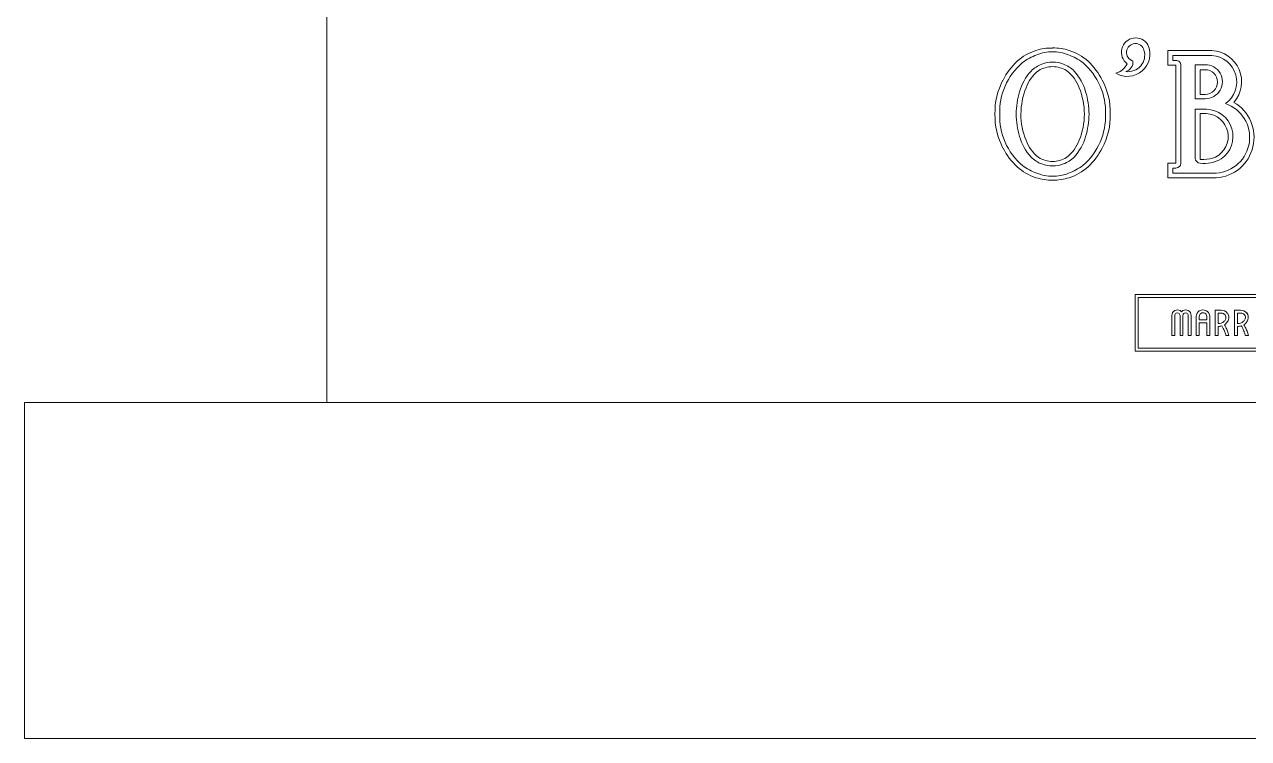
# Model space of a CAD drawing. Header units: inches. Extents: x -39 to 39, y -10 to 72.5.
# Drawn here: x -39 to -2.57, y -10 to 11.26 of the extents above; entities that cross this region are included whole.
import ezdxf

# ---------------------------------------------------------------- set-up
doc = ezdxf.new("R2010")
doc.units = ezdxf.units.IN
doc.header["$MEASUREMENT"] = 0
doc.layers.add('1', color=7, linetype='Continuous')

msp = doc.modelspace()

# ---------------------------------------------------------------- linework, layer by layer
at = {"color": 7, "linetype": 'Continuous', "lineweight": 5}
for p, q in [((-30, 28.5), (-30, 0)), ((-3.656, 10.481), (-4.965, 10.481)), ((-4.965, 10.481), (-4.965, 10.041)), ((-3.656, 10.334), (-4.818, 10.334)), ((-4.818, 10.334), (-4.818, 10.188)), ((-4.965, 10.041), (-4.727, 10.041)), ((-4.818, 10.188), (-4.727, 10.188)), ((-4.727, 10.041), (-4.727, 7.129)), ((-4.58, 10.041), (-4.58, 7.129)), ((-3.859, 10.058), (-4.156, 10.058)), ((-4.156, 10.058), (-4.156, 9.047)), ((-3.859, 9.911), (-4.006, 9.911)), ((-4.006, 9.911), (-4.006, 9.172)), ((-4.006, 9.172), (-3.859, 9.172)), ((-4.156, 9.047), (-3.859, 9.047)), ((-3.824, 8.731), (-4.156, 8.731)), ((-4.156, 8.731), (-4.156, 7.275)), ((-3.824, 8.602), (-4.006, 8.602)), ((-4.006, 8.602), (-4.006, 7.241)), ((-4.727, 7.129), (-4.965, 7.129)), ((-4.965, 7.129), (-4.965, 6.688)), ((-4.727, 6.981), (-4.818, 6.981)), ((-4.818, 6.981), (-4.818, 6.834)), ((-4.006, 7.241), (-3.897, 7.241)), ((-4.965, 6.688), (-3.53, 6.688)), ((-4.818, 6.834), (-3.53, 6.834)), ((-5.942, 3.219), (5.942, 3.219)), ((-5.942, 1.531), (-5.942, 3.219)), ((-5.848, 3.125), (5.848, 3.125)), ((-5.848, 3.125), (-5.848, 1.625)), ((-4.848, 2), (-4.848, 2.59)), ((-4.762, 2), (-4.762, 2.59)), ((-4.606, 2.59), (-4.606, 2)), ((-4.52, 2.59), (-4.52, 2)), ((-4.364, 2), (-4.364, 2.59)), ((-4.278, 2.59), (-4.278, 2)), ((-4.122, 2), (-4.122, 2.569)), ((-4.036, 2.463), (-4.036, 2.566)), ((-3.81, 2.566), (-3.81, 2.463)), ((-3.724, 2.569), (-3.724, 2)), ((-3.562, 2), (-3.562, 2.75)), ((-3.562, 2.75), (-3.382, 2.75)), ((-3.38, 2.664), (-3.475, 2.664)), ((-3.475, 2.664), (-3.475, 2.354)), ((-2.983, 2), (-2.983, 2.75)), ((-2.983, 2.75), (-2.803, 2.75)), ((-2.802, 2.664), (-2.897, 2.664)), ((-2.897, 2.664), (-2.897, 2.354)), ((-3.81, 2.463), (-4.036, 2.463)), ((-4.036, 2), (-4.036, 2.377)), ((-4.036, 2.377), (-3.81, 2.377)), ((-3.81, 2.377), (-3.81, 2)), ((-3.475, 2), (-3.475, 2.268)), ((-2.897, 2), (-2.897, 2.268)), ((-4.848, 2), (-4.762, 2)), ((-4.606, 2), (-4.52, 2)), ((-4.364, 2), (-4.278, 2)), ((-4.122, 2), (-4.036, 2)), ((-3.81, 2), (-3.724, 2)), ((-3.562, 2), (-3.475, 2)), ((-3.241, 2), (-3.152, 2)), ((-2.983, 2), (-2.897, 2)), ((-2.662, 2), (-2.573, 2)), ((5.942, 1.531), (-5.942, 1.531)), ((5.848, 1.625), (-5.848, 1.625)), ((-30, 0), (30, 0))]:
    msp.add_line(p, q, dxfattribs=at)
for centre, radius, start, end in [((-6.172, 10.38), 0.669, 238.9168, 24.0239), ((-5.925, 10.43), 0.427, 31.4652, 233.2686), ((-5.935, 10.424), 0.263, 14.4058, 253.5691), ((-8.372, 8.927), 1.643, 108.5444, 131.2681), ((-8.379, 8.952), 1.483, 109.2075, 128.0595), ((-8.428, 9.011), 1.545, 88.898, 107.566), ((-8.41, 9.247), 1.196, 89.4313, 112.4128), ((-8.37, 9.006), 1.551, 72.4694, 91.0666), ((-8.387, 9.244), 1.199, 67.6106, 90.5454), ((-8.418, 8.952), 1.483, 51.9405, 70.7925), ((-8.425, 8.927), 1.643, 48.7319, 71.4556), ((-6.151, 10.344), 0.493, 261.5842, 17.125), ((-3.706, 9.55), 0.933, 319.0585, 86.8989), ((-3.708, 9.547), 0.789, 305.227, 86.1821), ((-8.043, 8.663), 2.059, 133.3057, 152.8513), ((-8.097, 8.68), 1.872, 129.7109, 156.6229), ((-7.937, 8.859), 1.497, 137.5301, 164.6329), ((-8.082, 8.959), 1.181, 128.289, 159.6193), ((-8.391, 9.214), 0.923, 110.9764, 134.7663), ((-8.379, 9.133), 0.869, 91.3011, 120.0014), ((-8.395, 9.21), 0.926, 90.1939, 110.6559), ((-8.402, 9.21), 0.926, 69.3441, 89.8061), ((-8.418, 9.133), 0.869, 59.9986, 88.6989), ((-8.408, 9.211), 0.926, 45.26, 68.94), ((-8.718, 8.958), 1.183, 20.397, 51.6438), ((-8.856, 8.86), 1.492, 15.3502, 42.5368), ((-8.696, 8.684), 1.866, 23.3193, 50.31), ((-8.77, 8.651), 2.079, 27.2417, 46.6014), ((-6.651, 10.311), 0.521, 284.8731, 334.6402), ((-6.291, 10.132), 0.284, 283.8185, 7.8387), ((-4.723, 10.044), 0.144, 358.6028, 91.3973), ((-3.85, 9.552), 0.506, 269.0088, 90.9912), ((-3.86, 9.542), 0.369, 270.2716, 89.7284), ((-8.082, 8.647), 2.033, 151.9472, 181.6071), ((-8.71, 8.649), 2.027, 358.3314, 28.0768), ((-8.007, 8.647), 1.967, 156.779, 181.659), ((-7.054, 8.556), 2.429, 163.2743, 179.2107), ((-7.247, 8.581), 2.095, 157.8699, 179.7574), ((-9.541, 8.582), 2.087, 0.2219, 22.2003), ((-9.781, 8.55), 2.467, 0.9121, 16.6028), ((-8.79, 8.647), 1.967, 358.3409, 23.221), ((-3.612, 7.894), 1.209, 273.89, 59.6787), ((-3.598, 7.896), 1.064, 273.6754, 71.0972), ((-8.082, 8.533), 2.033, 178.3929, 208.0528), ((-8.007, 8.533), 1.967, 178.341, 203.221), ((-7.054, 8.623), 2.429, 180.7893, 196.7257), ((-7.251, 8.598), 2.092, 180.2243, 202.1484), ((-9.538, 8.597), 2.084, 337.7813, 359.7965), ((-9.781, 8.629), 2.467, 343.3972, 359.0878), ((-8.79, 8.533), 1.967, 336.779, 1.6591), ((-8.71, 8.531), 2.027, 331.9232, 1.6686), ((-3.842, 7.922), 0.81, 304.5738, 88.6752), ((-3.852, 7.922), 0.68, 295.9365, 87.6372), ((-8.093, 8.502), 1.877, 203.3949, 230.2436), ((-7.934, 8.322), 1.5, 195.3825, 222.4269), ((-8.082, 8.22), 1.181, 200.3807, 231.7111), ((-8.718, 8.222), 1.183, 308.3561, 339.603), ((-8.859, 8.321), 1.496, 317.5062, 344.6343), ((-8.7, 8.498), 1.871, 309.7355, 336.6628), ((-8.043, 8.517), 2.059, 207.1487, 226.6943), ((-8.389, 7.97), 0.928, 225.3491, 248.9966), ((-8.379, 8.046), 0.869, 239.9985, 268.699), ((-8.418, 8.046), 0.869, 271.301, 300.0015), ((-8.41, 7.973), 0.931, 291.0869, 314.6245), ((-8.77, 8.529), 2.079, 313.3987, 332.7583), ((-3.862, 7.945), 0.705, 267.1622, 295.907), ((-8.372, 8.253), 1.643, 228.7318, 251.4556), ((-8.367, 8.247), 1.506, 232.0847, 250.6482), ((-8.396, 7.963), 0.919, 249.2066, 269.8237), ((-8.401, 7.963), 0.919, 270.1763, 290.7934), ((-8.429, 8.247), 1.506, 289.3518, 307.9153), ((-8.425, 8.253), 1.643, 288.5444, 311.2682), ((-4.729, 7.131), 0.149, 270.9081, 359.0919), ((-3.993, 7.288), 0.163, 184.2408, 264.4111), ((-3.9, 8.176), 1.056, 264.0508, 299.3068), ((-8.432, 8.14), 1.517, 252.2589, 271.2886), ((-8.407, 7.952), 1.215, 247.7715, 270.3843), ((-8.391, 7.954), 1.218, 269.6393, 292.2049), ((-8.365, 8.145), 1.522, 268.769, 287.7065), ((-4.681, 2.593), 0.168, 118.5226, 181.0815), ((-4.681, 2.593), 0.0817, 117.2285, 182.188), ((-4.684, 2.607), 0.154, 60.1014, 119.8986), ((-4.684, 2.607), 0.0678, 60.1349, 119.8651), ((-4.688, 2.593), 0.0817, 357.812, 62.7715), ((-4.686, 2.595), 0.166, 41.9031, 61.5614), ((-4.439, 2.594), 0.168, 118.4957, 137.9462), ((-4.438, 2.593), 0.0819, 117.2557, 182.0765), ((-4.442, 2.607), 0.154, 60.1014, 119.8986), ((-4.442, 2.607), 0.0678, 60.1347, 119.8653), ((-4.445, 2.594), 0.0815, 357.7007, 62.7981), ((-4.445, 2.594), 0.168, 358.8628, 61.4906), ((-3.923, 2.562), 0.199, 123.3619, 178.137), ((-3.923, 2.562), 0.113, 123.3353, 178.1697), ((-3.923, 2.562), 0.199, 59.8179, 123.3777), ((-3.923, 2.562), 0.113, 59.808, 123.4448), ((-3.923, 2.562), 0.113, 1.8143, 59.8173), ((-3.923, 2.562), 0.199, 1.8906, 59.808), ((-3.377, 2.517), 0.233, 40.1122, 91.1557), ((-3.377, 2.517), 0.147, 40.1463, 91.1517), ((-3.363, 2.537), 0.124, 340.7434, 37.0725), ((-3.363, 2.537), 0.21, 340.7357, 38.398), ((-2.799, 2.517), 0.233, 40.1122, 91.1557), ((-2.799, 2.517), 0.147, 40.1463, 91.1517), ((-2.785, 2.537), 0.124, 340.7434, 37.0725), ((-2.785, 2.537), 0.21, 340.7357, 38.398), ((-3.482, 2.843), 0.489, 270.732, 281.3944), ((-3.481, 2.826), 0.558, 270.5723, 282.4291), ((-3.44, 2.559), 0.203, 285.734, 316.6038), ((-4.346, 1.681), 1.153, 27.1552, 31.3499), ((-4.263, 1.73), 1.057, 20.2301, 26.8592), ((-3.443, 2.564), 0.209, 316.2167, 340.8458), ((-3.438, 2.557), 0.286, 303.0969, 316.5486), ((-4.325, 1.693), 1.215, 27.0788, 30.8957), ((-4.281, 1.722), 1.163, 20.2974, 26.8085), ((-3.444, 2.565), 0.296, 316.2509, 340.7895), ((-2.903, 2.843), 0.489, 270.732, 281.3944), ((-2.903, 2.826), 0.558, 270.5723, 282.4291), ((-2.862, 2.559), 0.203, 285.734, 316.6038), ((-3.767, 1.681), 1.153, 27.1552, 31.3499), ((-3.684, 1.73), 1.057, 20.2301, 26.8592), ((-2.865, 2.564), 0.209, 316.2167, 340.8458), ((-2.86, 2.557), 0.286, 303.0969, 316.5486), ((-3.746, 1.693), 1.215, 27.0788, 30.8957), ((-3.703, 1.722), 1.163, 20.2974, 26.8085), ((-2.866, 2.565), 0.296, 316.2509, 340.7895), ((-4.281, 1.724), 1.076, 14.8752, 20.2022), ((-4.285, 1.723), 1.166, 13.7329, 20.1689), ((-3.703, 1.724), 1.076, 14.8752, 20.2022), ((-3.706, 1.723), 1.166, 13.7329, 20.1689)]:
    msp.add_arc(centre, radius, start, end, dxfattribs=at)
at = {"layer": '1', "color": 7, "linetype": 'Continuous', "lineweight": 5}
for p, q in [((-30, 0), (-39, 0)), ((-39, 0), (-39, -10)), ((-39, -10), (39, -10))]:
    msp.add_line(p, q, dxfattribs=at)

doc.saveas('drawing.dxf')
